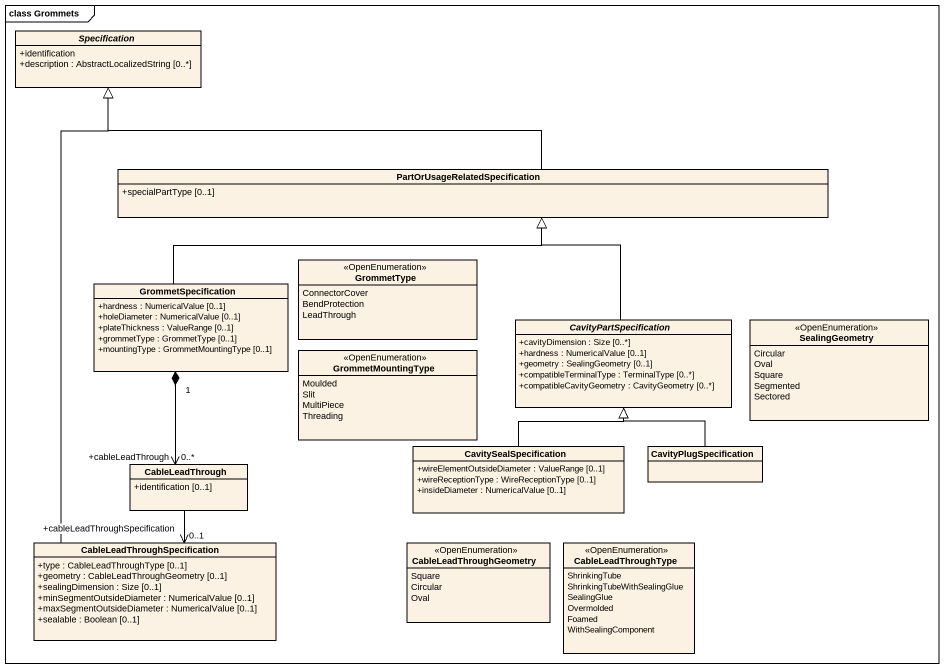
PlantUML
@startuml
mainframe class Grommets
hide circle
hide empty members
skinparam classAttributeIconSize 0
abstract class Specification {
  +identification
  +description : AbstractLocalizedString [0..*]
}
class "PartOrUsageRelatedSpecification" as PartOrUsageRelatedSpecificat {
  +specialPartType [0..1]
}
class GrommetSpecification {
  +hardness : NumericalValue [0..1]
  +holeDiameter : NumericalValue [0..1]
  +plateThickness : ValueRange [0..1]
  +grommetType : GrommetType [0..1]
  +mountingType : GrommetMountingType [0..1]
}
enum GrommetType <<OpenEnumeration>> {
  ConnectorCover
  BendProtection
  LeadThrough
}
abstract class CavityPartSpecification {
  +cavityDimension : Size [0..*]
  +hardness : NumericalValue [0..1]
  +geometry : SealingGeometry [0..1]
  +compatibleTerminalType : TerminalType [0..*]
  +compatibleCavityGeometry : CavityGeometry [0..*]
}
enum SealingGeometry <<OpenEnumeration>> {
  Circular
  Oval
  Square
  Segmented
  Sectored
}
enum GrommetMountingType <<OpenEnumeration>> {
  Moulded
  Slit
  MultiPiece
  Threading
}
class CableLeadThrough {
  +identification [0..1]
}
class CavitySealSpecification {
  +wireElementOutsideDiameter : ValueRange [0..1]
  +wireReceptionType : WireReceptionType [0..1]
  +insideDiameter : NumericalValue [0..1]
}
class CavityPlugSpecification
class "CableLeadThroughSpecification" as CableLeadThroughSpecificatio {
  +type : CableLeadThroughType [0..1]
  +geometry : CableLeadThroughGeometry [0..1]
  +sealingDimension : Size [0..1]
  +minSegmentOutsideDiameter : NumericalValue [0..1]
  +maxSegmentOutsideDiameter : NumericalValue [0..1]
  +sealable : Boolean [0..1]
}
enum CableLeadThroughGeometry <<OpenEnumeration>> {
  Square
  Circular
  Oval
}
enum CableLeadThroughType <<OpenEnumeration>> {
  ShrinkingTube
  ShrinkingTubeWithSealingGlue
  SealingGlue
  Overmolded
  Foamed
  WithSealingComponent
}
PartOrUsageRelatedSpecificat -left-|> Specification
GrommetSpecification -right-|> PartOrUsageRelatedSpecificat
GrommetSpecification "1" *--> "+cableLeadThrough\n0..*" CableLeadThrough
CavityPartSpecification -up-|> PartOrUsageRelatedSpecificat
CableLeadThrough --> "+cableLeadThroughSpecification\n0..1" CableLeadThroughSpecificatio
CavitySealSpecification -up-|> CavityPartSpecification
CavityPlugSpecification -up-|> CavityPartSpecification
CableLeadThroughSpecificatio -up-|> Specification
@enduml
